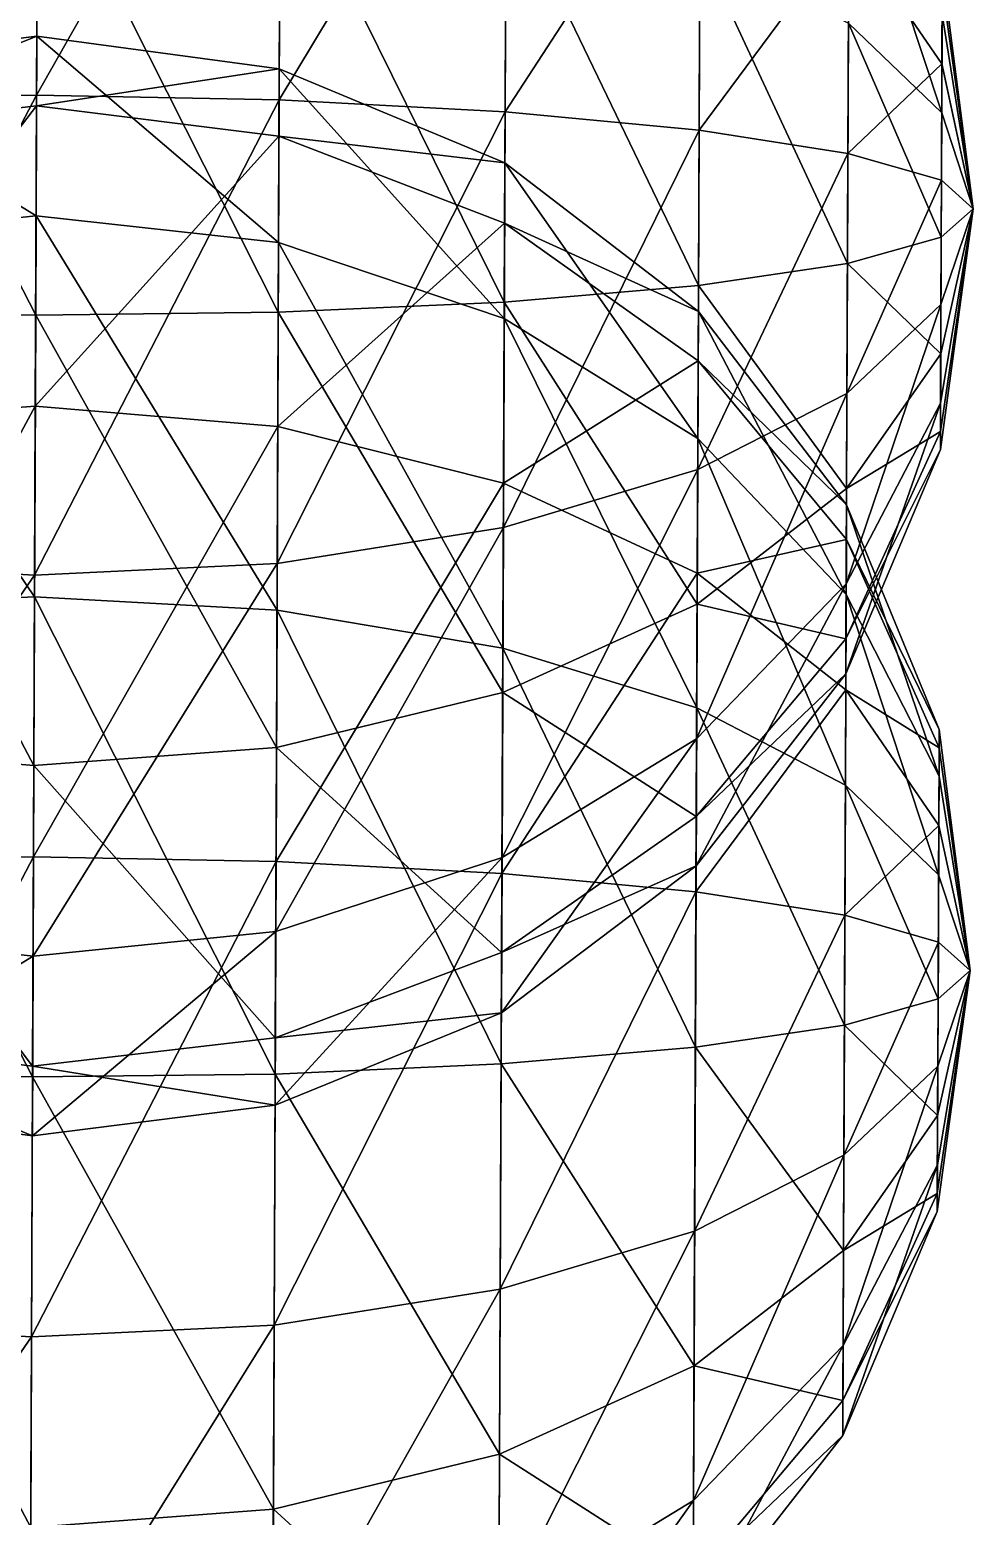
# Model space of a CAD drawing. Header units: metres. Extents: x -322 to 100, y -423 to 142.
# Drawn here: x -290.52 to -260.31, y -1.54 to 46.05 of the extents above; entities that cross this region are included whole.
import ezdxf

# ---------------------------------------------------------------- set-up
doc = ezdxf.new("R2010")
doc.units = ezdxf.units.M

msp = doc.modelspace()

# ---------------------------------------------------------------- linework, layer by layer
for points in [[(-290.23862, 58.37857, -816.6804), (-298.0056, 57.79888, -817.4996), (-298.06262, 43.86572, -811.9441), (-298.06253, 43.865818, -811.944)], [(-290.23862, 58.37857, -816.6804), (-298.06262, 43.86572, -811.9441), (-290.2976, 43.953896, -810.9289), (-290.29752, 43.953995, -810.9288)], [(-282.4766, 57.73536, -817.4996), (-290.23862, 58.37857, -816.6804), (-290.2976, 43.953896, -810.9289), (-290.29752, 43.953995, -810.9288)], [(-282.4766, 57.73536, -817.4996), (-290.2976, 43.953896, -810.9289), (-282.5336, 43.802193, -811.9441), (-282.5335, 43.80229, -811.944)], [(-275.24857, 55.913082, -819.9013), (-282.4766, 57.73536, -817.4996), (-282.5336, 43.802193, -811.9441), (-282.5335, 43.80229, -811.944)], [(-275.24857, 55.913082, -819.9013), (-282.5336, 43.802193, -811.9441), (-275.29965, 43.420948, -814.9204), (-275.29956, 43.421047, -814.9203)], [(-269.0471, 53.035923, -823.7219), (-275.24857, 55.913082, -819.9013), (-275.29965, 43.420948, -814.9204), (-275.29956, 43.421047, -814.9203)], [(-269.0471, 53.035923, -823.7219), (-275.29965, 43.420948, -814.9204), (-269.0888, 42.83614, -819.655), (-269.0887, 42.83624, -819.6549)], [(-264.29477, 49.299957, -828.70105), (-269.0471, 53.035923, -823.7219), (-269.0888, 42.83614, -819.655), (-269.0887, 42.83624, -819.6549)], [(-261.32193, 43.381813, -847.8551), (-264.30722, 46.251545, -854.5023), (-264.2823, 52.348167, -849.6941), (-264.2822, 52.348267, -849.694)], [(-261.32193, 43.381813, -847.8551), (-264.2823, 52.348167, -849.6941), (-261.30902, 46.537655, -845.36615), (-261.30893, 46.537754, -845.366)], [(-290.32642, 36.913895, -870.51447), (-298.09042, 37.0656, -869.49927), (-298.0297, 51.9098, -867.3439), (-298.0296, 51.9099, -867.34375)], [(-290.32642, 36.913895, -870.51447), (-298.0297, 51.9098, -867.3439), (-290.26355, 52.281746, -868.283), (-290.26346, 52.281845, -868.2829)], [(-282.5614, 37.002075, -869.49927), (-290.32642, 36.913895, -870.51447), (-290.26355, 52.281746, -868.283), (-290.26346, 52.281845, -868.2829)], [(-282.5614, 37.002075, -869.49927), (-290.26355, 52.281746, -868.283), (-282.5007, 51.84628, -867.3439), (-282.5006, 51.84638, -867.34375)], [(-275.32462, 37.324127, -866.52295), (-282.5614, 37.002075, -869.49927), (-282.5007, 51.84628, -867.3439), (-282.5006, 51.84638, -867.34375)], [(-275.32462, 37.324127, -866.52295), (-282.5007, 51.84628, -867.3439), (-275.27017, 50.63308, -864.59045), (-275.27008, 50.63318, -864.59033)], [(-269.10916, 37.85811, -861.7883), (-275.32462, 37.324127, -866.52295), (-275.27017, 50.63308, -864.59045), (-275.27008, 50.63318, -864.59033)], [(-269.10916, 37.85811, -861.7883), (-275.27017, 50.63308, -864.59045), (-269.06473, 48.72482, -860.21045), (-269.06464, 48.72492, -860.2103)], [(-264.29477, 49.299957, -828.70105), (-269.0888, 42.83614, -819.655), (-264.32428, 42.08762, -825.8253), (-264.3242, 42.08772, -825.8252)], [(-261.3155, 44.959785, -834.4993), (-264.29477, 49.299957, -828.70105), (-264.32428, 42.08762, -825.8253), (-264.3242, 42.08772, -825.8252)], [(-261.3053, 47.4487, -837.6552), (-264.29477, 49.299957, -828.70105), (-261.3155, 44.959785, -834.4993), (-261.3154, 44.959885, -834.4992)], [(-264.33865, 38.56762, -855.61804), (-269.10916, 37.85811, -861.7883), (-269.06473, 48.72482, -860.21045), (-269.06464, 48.72492, -860.2103)], [(-264.33865, 38.56762, -855.61804), (-269.06473, 48.72482, -860.21045), (-264.30722, 46.251545, -854.5023), (-264.30713, 46.251644, -854.5022)], [(-260.31226, 40.31118, -840.7217), (-261.30902, 46.537655, -845.36615), (-261.30295, 48.026237, -841.63275), (-261.30286, 48.026337, -841.6326)], [(-260.31226, 40.31118, -840.7217), (-261.30295, 48.026237, -841.63275), (-261.3053, 47.4487, -837.6552), (-261.3052, 47.4488, -837.6551)], [(-260.31226, 40.31118, -840.7217), (-261.3053, 47.4487, -837.6552), (-261.3155, 44.959785, -834.4993), (-261.3154, 44.959885, -834.4992)], [(-261.3382, 39.40432, -848.4326), (-264.33865, 38.56762, -855.61804), (-264.30722, 46.251545, -854.5023), (-264.30713, 46.251644, -854.5022)], [(-261.3382, 39.40432, -848.4326), (-264.30722, 46.251545, -854.5023), (-261.32193, 43.381813, -847.8551), (-261.32184, 43.381912, -847.855)], [(-260.31226, 40.31118, -840.7217), (-261.32193, 43.381813, -847.8551), (-261.30902, 46.537655, -845.36615), (-261.30893, 46.537754, -845.366)], [(-261.30902, 46.537655, -845.36615), (-261.30902, 46.537655, -845.36615), (-261.32193, 43.381813, -847.8551), (-261.32184, 43.381912, -847.855)], [(-290.28986, 45.840775, -676.2973), (-298.05853, 44.857376, -676.17737), (-298.06735, 42.701973, -661.333), (-298.06726, 42.702072, -661.3329)], [(-290.28986, 45.840775, -676.2973), (-298.06735, 42.701973, -661.333), (-290.299, 43.609333, -660.9293), (-290.29892, 43.609432, -660.9292)], [(-290.3134, 40.089333, -690.7221), (-298.05853, 44.857376, -676.17737), (-290.28986, 45.840775, -676.2973), (-290.28976, 45.840874, -676.2972)], [(-282.55225, 39.238388, -690.11066), (-290.3134, 40.089333, -690.7221), (-290.28986, 45.840775, -676.2973), (-290.28976, 45.840874, -676.2972)], [(-282.5295, 44.793854, -676.17737), (-290.28986, 45.840775, -676.2973), (-290.299, 43.609333, -660.9293), (-290.29892, 43.609432, -660.9292)], [(-282.55225, 39.238388, -690.11066), (-290.28986, 45.840775, -676.2973), (-282.5295, 44.793854, -676.17737), (-282.52942, 44.793953, -676.17725)], [(-290.3134, 40.089333, -690.7221), (-298.08127, 39.30191, -690.11066), (-298.05853, 44.857376, -676.17737), (-298.05844, 44.857475, -676.17725)], [(-282.5295, 44.793854, -676.17737), (-290.299, 43.609333, -660.9293), (-282.53833, 42.63845, -661.333), (-282.53824, 42.63855, -661.3329)], [(-275.3267, 36.80708, -688.31793), (-282.55225, 39.238388, -690.11066), (-282.5295, 44.793854, -676.17737), (-282.52942, 44.793953, -676.17725)], [(-275.30634, 41.78797, -675.82574), (-282.5295, 44.793854, -676.17737), (-282.53833, 42.63845, -661.333), (-282.53824, 42.63855, -661.3329)], [(-275.3267, 36.80708, -688.31793), (-282.5295, 44.793854, -676.17737), (-275.30634, 41.78797, -675.82574), (-275.30624, 41.78807, -675.8256)], [(-261.3155, 44.959785, -834.4993), (-264.32428, 42.08762, -825.8253), (-261.33075, 41.226406, -833.01074), (-261.33066, 41.226505, -833.0106)], [(-260.31226, 40.31118, -840.7217), (-261.3155, 44.959785, -834.4993), (-261.33075, 41.226406, -833.01074), (-261.33066, 41.226505, -833.0106)], [(-290.2976, 43.953896, -810.9289), (-298.06262, 43.86572, -811.9441), (-298.12332, 29.021515, -814.0995), (-298.12323, 29.021614, -814.09937)], [(-290.2976, 43.953896, -810.9289), (-298.12332, 29.021515, -814.0995), (-290.36047, 28.586044, -813.16034), (-290.36038, 28.586143, -813.1602)], [(-282.5336, 43.802193, -811.9441), (-290.2976, 43.953896, -810.9289), (-290.36047, 28.586044, -813.16034), (-290.36038, 28.586143, -813.1602)], [(-282.5336, 43.802193, -811.9441), (-290.36047, 28.586044, -813.16034), (-282.59433, 28.957993, -814.0995), (-282.59424, 28.958092, -814.09937)], [(-275.29965, 43.420948, -814.9204), (-282.5336, 43.802193, -811.9441), (-282.59433, 28.957993, -814.0995), (-282.59424, 28.958092, -814.09937)], [(-290.299, 43.609333, -660.9293), (-298.06735, 42.701973, -661.333), (-298.10535, 33.41323, -649.5552), (-298.10526, 33.41333, -649.55505)], [(-290.299, 43.609333, -660.9293), (-298.10535, 33.41323, -649.5552), (-290.33835, 33.99292, -648.736), (-290.33826, 33.99302, -648.7359)], [(-282.53833, 42.63845, -661.333), (-290.299, 43.609333, -660.9293), (-290.33835, 33.99292, -648.736), (-290.33826, 33.99302, -648.7359)], [(-275.29965, 43.420948, -814.9204), (-282.59433, 28.957993, -814.0995), (-275.3541, 30.111998, -816.8529), (-275.354, 30.112097, -816.8528)], [(-269.0888, 42.83614, -819.655), (-275.29965, 43.420948, -814.9204), (-275.3541, 30.111998, -816.8529), (-275.354, 30.112097, -816.8528)], [(-260.31226, 40.31118, -840.7217), (-261.3382, 39.40432, -848.4326), (-261.32193, 43.381813, -847.8551), (-261.32184, 43.381912, -847.855)], [(-269.0888, 42.83614, -819.655), (-275.3541, 30.111998, -816.8529), (-269.13324, 31.969429, -821.2329), (-269.13315, 31.969528, -821.2328)], [(-264.32428, 42.08762, -825.8253), (-269.0888, 42.83614, -819.655), (-269.13324, 31.969429, -821.2329), (-269.13315, 31.969528, -821.2328)], [(-282.53833, 42.63845, -661.333), (-290.33835, 33.99292, -648.736), (-282.57632, 33.34971, -649.5552), (-282.57623, 33.349808, -649.55505)], [(-275.31424, 39.855488, -662.51666), (-282.53833, 42.63845, -661.333), (-282.57632, 33.34971, -649.5552), (-282.57623, 33.349808, -649.55505)], [(-275.30634, 41.78797, -675.82574), (-282.53833, 42.63845, -661.333), (-275.31424, 39.855488, -662.51666), (-275.31415, 39.855587, -662.51654)], [(-264.32428, 42.08762, -825.8253), (-269.13324, 31.969429, -821.2329), (-264.3557, 34.403694, -826.94104), (-264.35562, 34.403793, -826.9409)], [(-261.33075, 41.226406, -833.01074), (-264.32428, 42.08762, -825.8253), (-264.3557, 34.403694, -826.94104), (-264.35562, 34.403793, -826.9409)], [(-269.12918, 32.96109, -685.4662), (-275.3267, 36.80708, -688.31793), (-275.30634, 41.78797, -675.82574), (-275.30624, 41.78807, -675.8256)], [(-269.11255, 37.02797, -675.2663), (-275.30634, 41.78797, -675.82574), (-275.31424, 39.855488, -662.51666), (-275.31415, 39.855587, -662.51654)], [(-269.12918, 32.96109, -685.4662), (-275.30634, 41.78797, -675.82574), (-269.11255, 37.02797, -675.2663), (-269.11246, 37.02807, -675.2662)], [(-261.33075, 41.226406, -833.01074), (-264.3557, 34.403694, -826.94104), (-261.34702, 37.248913, -833.58826), (-261.34692, 37.249012, -833.58813)], [(-260.31226, 40.31118, -840.7217), (-261.33075, 41.226406, -833.01074), (-261.34702, 37.248913, -833.58826), (-261.34692, 37.249012, -833.58813)], [(-290.36328, 27.896097, -700.3386), (-298.08127, 39.30191, -690.11066), (-290.3134, 40.089333, -690.7221), (-290.3133, 40.08943, -690.722)], [(-282.60043, 27.460629, -699.3995), (-290.36328, 27.896097, -700.3386), (-290.3134, 40.089333, -690.7221), (-290.3133, 40.08943, -690.722)], [(-290.3134, 40.089333, -690.7221), (-290.3134, 40.089333, -690.7221), (-290.36328, 27.896097, -700.3386), (-290.3632, 27.896196, -700.3385)], [(-282.60043, 27.460629, -699.3995), (-290.3134, 40.089333, -690.7221), (-282.55225, 39.238388, -690.11066), (-282.55215, 39.238487, -690.11053)], [(-260.31226, 40.31118, -840.7217), (-261.35992, 34.093067, -836.0772), (-261.36603, 32.604485, -839.8106), (-261.36594, 32.604584, -839.8105)], [(-260.31226, 40.31118, -840.7217), (-261.36603, 32.604485, -839.8106), (-261.36365, 33.182026, -843.78815), (-261.36356, 33.182125, -843.788)], [(-260.31226, 40.31118, -840.7217), (-261.36365, 33.182026, -843.78815), (-261.3535, 35.670937, -846.94403), (-261.3534, 35.671036, -846.9439)], [(-260.31226, 40.31118, -840.7217), (-261.34702, 37.248913, -833.58826), (-261.35992, 34.093067, -836.0772), (-261.35983, 34.093166, -836.0771)], [(-260.31226, 40.31118, -840.7217), (-261.3535, 35.670937, -846.94403), (-261.3382, 39.40432, -848.4326), (-261.3381, 39.40442, -848.4325)], [(-275.31424, 39.855488, -662.51666), (-282.57632, 33.34971, -649.5552), (-275.3483, 31.527431, -651.9569), (-275.3482, 31.52753, -651.9568)], [(-269.119, 35.450104, -664.39954), (-275.31424, 39.855488, -662.51666), (-275.3483, 31.527431, -651.9569), (-275.3482, 31.52753, -651.9568)], [(-269.11255, 37.02797, -675.2663), (-275.31424, 39.855488, -662.51666), (-269.119, 35.450104, -664.39954), (-269.1189, 35.450203, -664.3994)], [(-290.36328, 27.896097, -700.3386), (-298.12943, 27.52415, -699.3995), (-298.08127, 39.30191, -690.11066), (-298.08118, 39.30201, -690.11053)], [(-275.3699, 26.247427, -696.64606), (-282.60043, 27.460629, -699.3995), (-282.55225, 39.238388, -690.11066), (-282.55215, 39.238487, -690.11053)], [(-282.55225, 39.238388, -690.11066), (-282.55225, 39.238388, -690.11066), (-282.60043, 27.460629, -699.3995), (-282.60034, 27.460728, -699.39935)], [(-275.3699, 26.247427, -696.64606), (-282.55225, 39.238388, -690.11066), (-275.3267, 36.80708, -688.31793), (-275.3266, 36.80718, -688.3178)], [(-261.3535, 35.670937, -846.94403), (-264.33865, 38.56762, -855.61804), (-261.3382, 39.40432, -848.4326), (-261.3381, 39.40442, -848.4325)], [(-264.36816, 31.355286, -852.7423), (-269.10916, 37.85811, -861.7883), (-264.33865, 38.56762, -855.61804), (-264.33856, 38.56772, -855.6179)], [(-261.3535, 35.670937, -846.94403), (-264.36816, 31.355286, -852.7423), (-264.33865, 38.56762, -855.61804), (-264.33856, 38.56772, -855.6179)], [(-269.15088, 27.658325, -857.72144), (-275.32462, 37.324127, -866.52295), (-269.10916, 37.85811, -861.7883), (-269.10907, 37.858208, -861.7882)], [(-264.36816, 31.355286, -852.7423), (-269.15088, 27.658325, -857.72144), (-269.10916, 37.85811, -861.7883), (-269.10907, 37.858208, -861.7882)], [(-275.3757, 24.831997, -861.54205), (-282.5614, 37.002075, -869.49927), (-275.32462, 37.324127, -866.52295), (-275.32452, 37.324226, -866.5228)], [(-269.15088, 27.658325, -857.72144), (-275.3757, 24.831997, -861.54205), (-275.32462, 37.324127, -866.52295), (-275.32452, 37.324226, -866.5228)], [(-261.34702, 37.248913, -833.58826), (-264.3557, 34.403694, -826.94104), (-264.38065, 28.307076, -831.74927), (-264.38055, 28.307175, -831.74915)], [(-261.34702, 37.248913, -833.58826), (-264.38065, 28.307076, -831.74927), (-261.35992, 34.093067, -836.0772), (-261.35983, 34.093166, -836.0771)], [(-290.3854, 22.489227, -864.76294), (-298.14743, 23.13244, -863.9438), (-298.09042, 37.0656, -869.49927), (-298.09033, 37.0657, -869.49915)], [(-290.3854, 22.489227, -864.76294), (-298.09042, 37.0656, -869.49927), (-290.32642, 36.913895, -870.51447), (-290.32632, 36.913994, -870.51434)], [(-282.6184, 23.068916, -863.9438), (-290.3854, 22.489227, -864.76294), (-290.32642, 36.913895, -870.51447), (-290.32632, 36.913994, -870.51434)], [(-282.6184, 23.068916, -863.9438), (-290.32642, 36.913895, -870.51447), (-282.5614, 37.002075, -869.49927), (-282.5613, 37.002174, -869.49915)], [(-275.3757, 24.831997, -861.54205), (-282.6184, 23.068916, -863.9438), (-282.5614, 37.002075, -869.49927), (-282.5613, 37.002174, -869.49915)], [(-269.16446, 24.339169, -692.26605), (-275.3699, 26.247427, -696.64606), (-275.3267, 36.80708, -688.31793), (-275.3266, 36.80718, -688.3178)], [(-275.3267, 36.80708, -688.31793), (-275.3267, 36.80708, -688.31793), (-275.3699, 26.247427, -696.64606), (-275.3698, 26.247526, -696.64594)], [(-269.16446, 24.339169, -692.26605), (-275.3267, 36.80708, -688.31793), (-269.12918, 32.96109, -685.4662), (-269.1291, 32.96119, -685.46606)], [(-264.38202, 27.962515, -681.7497), (-269.12918, 32.96109, -685.4662), (-269.11255, 37.02797, -675.2663), (-269.11246, 37.02807, -675.2662)], [(-264.37027, 30.838236, -674.5373), (-269.11255, 37.02797, -675.2663), (-269.119, 35.450104, -664.39954), (-269.1189, 35.450203, -664.3994)], [(-264.38202, 27.962515, -681.7497), (-269.11255, 37.02797, -675.2663), (-264.37027, 30.838236, -674.5373), (-264.37018, 30.838335, -674.5372)], [(-269.119, 35.450104, -664.39954), (-275.3483, 31.527431, -651.9569), (-269.14682, 28.650272, -655.7775), (-269.14673, 28.650372, -655.7774)], [(-264.37482, 29.722515, -666.85333), (-269.119, 35.450104, -664.39954), (-269.14682, 28.650272, -655.7775), (-269.14673, 28.650372, -655.7774)], [(-264.37027, 30.838236, -674.5373), (-269.119, 35.450104, -664.39954), (-264.37482, 29.722515, -666.85333), (-264.37473, 29.722614, -666.8532)], [(-261.36365, 33.182026, -843.78815), (-264.36816, 31.355286, -852.7423), (-261.3535, 35.670937, -846.94403), (-261.3534, 35.671036, -846.9439)], [(-264.3557, 34.403694, -826.94104), (-269.13324, 31.969429, -821.2329), (-269.16852, 23.347507, -828.0328), (-269.16843, 23.347607, -828.03265)], [(-264.3557, 34.403694, -826.94104), (-269.16852, 23.347507, -828.0328), (-264.38065, 28.307076, -831.74927), (-264.38055, 28.307175, -831.74915)], [(-290.33835, 33.99292, -648.736), (-298.10535, 33.41323, -649.5552), (-298.16235, 19.480068, -643.9997), (-298.16226, 19.480167, -643.9996)], [(-290.33835, 33.99292, -648.736), (-298.16235, 19.480068, -643.9997), (-290.39734, 19.568247, -642.9845), (-290.39725, 19.568346, -642.9844)], [(-282.57632, 33.34971, -649.5552), (-290.33835, 33.99292, -648.736), (-290.39734, 19.568247, -642.9845), (-290.39725, 19.568346, -642.9844)], [(-261.35992, 34.093067, -836.0772), (-264.38065, 28.307076, -831.74927), (-264.3924, 25.431358, -838.9617), (-264.3923, 25.431458, -838.96155)], [(-261.35992, 34.093067, -836.0772), (-264.3924, 25.431358, -838.9617), (-261.36603, 32.604485, -839.8106), (-261.36594, 32.604584, -839.8105)], [(-282.57632, 33.34971, -649.5552), (-290.39734, 19.568247, -642.9845), (-282.63333, 19.416542, -643.9997), (-282.63324, 19.416641, -643.9996)], [(-275.3483, 31.527431, -651.9569), (-282.57632, 33.34971, -649.5552), (-282.63333, 19.416542, -643.9997), (-282.63324, 19.416641, -643.9996)], [(-264.40695, 21.865896, -686.5579), (-269.16446, 24.339169, -692.26605), (-269.12918, 32.96109, -685.4662), (-269.1291, 32.96119, -685.46606)], [(-269.12918, 32.96109, -685.4662), (-269.12918, 32.96109, -685.4662), (-269.16446, 24.339169, -692.26605), (-269.16437, 24.339268, -692.2659)], [(-264.40695, 21.865896, -686.5579), (-269.12918, 32.96109, -685.4662), (-264.38202, 27.962515, -681.7497), (-264.38193, 27.962614, -681.7496)], [(-261.36603, 32.604485, -839.8106), (-264.38785, 26.54708, -846.6456), (-261.36365, 33.182026, -843.78815), (-261.36356, 33.182125, -843.788)], [(-261.36365, 33.182026, -843.78815), (-264.38785, 26.54708, -846.6456), (-264.36816, 31.355286, -852.7423), (-264.36807, 31.355385, -852.7422)], [(-261.36603, 32.604485, -839.8106), (-264.3924, 25.431358, -838.9617), (-264.38785, 26.54708, -846.6456), (-264.38776, 26.547178, -846.6455)], [(-269.13324, 31.969429, -821.2329), (-275.3541, 30.111998, -816.8529), (-275.3973, 19.552347, -825.181), (-275.39722, 19.552446, -825.1809)], [(-269.13324, 31.969429, -821.2329), (-275.3973, 19.552347, -825.181), (-269.16852, 23.347507, -828.0328), (-269.16843, 23.347607, -828.03265)], [(-275.3483, 31.527431, -651.9569), (-282.63333, 19.416542, -643.9997), (-275.39938, 19.035297, -646.97595), (-275.3993, 19.035397, -646.9758)], [(-269.14682, 28.650272, -655.7775), (-275.3483, 31.527431, -651.9569), (-275.39938, 19.035297, -646.97595), (-275.3993, 19.035397, -646.9758)], [(-264.38785, 26.54708, -846.6456), (-269.15088, 27.658325, -857.72144), (-264.36816, 31.355286, -852.7423), (-264.36807, 31.355385, -852.7422)], [(-261.40875, 22.152004, -677.42175), (-264.38202, 27.962515, -681.7497), (-264.37027, 30.838236, -674.5373), (-264.37018, 30.838335, -674.5372)], [(-261.40268, 23.640587, -673.68835), (-264.37027, 30.838236, -674.5373), (-264.37482, 29.722515, -666.85333), (-264.37473, 29.722614, -666.8532)], [(-261.40875, 22.152004, -677.42175), (-264.37027, 30.838236, -674.5373), (-261.40268, 23.640587, -673.68835), (-261.4026, 23.640686, -673.68823)], [(-275.3541, 30.111998, -816.8529), (-282.59433, 28.957993, -814.0995), (-282.6425, 17.180233, -823.3883), (-282.6424, 17.180332, -823.3882)], [(-275.3541, 30.111998, -816.8529), (-282.6425, 17.180233, -823.3883), (-275.3973, 19.552347, -825.181), (-275.39722, 19.552446, -825.1809)], [(-264.37482, 29.722515, -666.85333), (-269.14682, 28.650272, -655.7775), (-264.3945, 24.914307, -660.75665), (-264.3944, 24.914406, -660.75653)], [(-261.40503, 23.063047, -669.7108), (-264.37482, 29.722515, -666.85333), (-264.3945, 24.914307, -660.75665), (-264.3944, 24.914406, -660.75653)], [(-261.40268, 23.640587, -673.68835), (-264.37482, 29.722515, -666.85333), (-261.40503, 23.063047, -669.7108), (-261.40494, 23.063147, -669.7107)], [(-290.36047, 28.586044, -813.16034), (-298.12332, 29.021515, -814.0995), (-298.1715, 17.243755, -823.3883), (-298.17142, 17.243855, -823.3882)], [(-290.36047, 28.586044, -813.16034), (-298.1715, 17.243755, -823.3883), (-290.41034, 16.392813, -822.77686), (-290.41025, 16.392912, -822.77673)], [(-282.59433, 28.957993, -814.0995), (-290.36047, 28.586044, -813.16034), (-290.41034, 16.392813, -822.77686), (-290.41025, 16.392912, -822.77673)], [(-282.59433, 28.957993, -814.0995), (-290.41034, 16.392813, -822.77686), (-282.6425, 17.180233, -823.3883), (-282.6424, 17.180332, -823.3882)], [(-269.14682, 28.650272, -655.7775), (-275.39938, 19.035297, -646.97595), (-269.18854, 18.450489, -651.71063), (-269.18845, 18.450588, -651.7105)], [(-264.3945, 24.914307, -660.75665), (-269.14682, 28.650272, -655.7775), (-269.18854, 18.450489, -651.71063), (-269.18845, 18.450588, -651.7105)], [(-264.38065, 28.307076, -831.74927), (-269.16852, 23.347507, -828.0328), (-269.18515, 19.280628, -838.23267), (-269.18506, 19.280727, -838.23254)], [(-264.38065, 28.307076, -831.74927), (-269.18515, 19.280628, -838.23267), (-264.3924, 25.431358, -838.9617), (-264.3923, 25.431458, -838.96155)], [(-290.42615, 12.528246, -702.57007), (-298.12943, 27.52415, -699.3995), (-290.36328, 27.896097, -700.3386), (-290.3632, 27.896196, -700.3385)], [(-282.66113, 12.616426, -701.5549), (-290.42615, 12.528246, -702.57007), (-290.36328, 27.896097, -700.3386), (-290.3632, 27.896196, -700.3385)], [(-282.66113, 12.616426, -701.5549), (-290.36328, 27.896097, -700.3386), (-282.60043, 27.460629, -699.3995), (-282.60034, 27.460728, -699.39935)], [(-269.1787, 20.858496, -849.0994), (-275.3757, 24.831997, -861.54205), (-269.15088, 27.658325, -857.72144), (-269.1508, 27.658424, -857.7213)], [(-264.38785, 26.54708, -846.6456), (-269.1787, 20.858496, -849.0994), (-269.15088, 27.658325, -857.72144), (-269.1508, 27.658424, -857.7213)], [(-261.42166, 18.99616, -679.9107), (-264.40695, 21.865896, -686.5579), (-264.38202, 27.962515, -681.7497), (-264.38193, 27.962614, -681.7496)], [(-264.38202, 27.962515, -681.7497), (-264.38202, 27.962515, -681.7497), (-264.40695, 21.865896, -686.5579), (-264.40686, 21.865995, -686.5578)], [(-261.42166, 18.99616, -679.9107), (-264.38202, 27.962515, -681.7497), (-261.40875, 22.152004, -677.42175), (-261.40866, 22.152103, -677.42163)], [(-290.42615, 12.528246, -702.57007), (-298.19016, 12.67995, -701.5549), (-298.12943, 27.52415, -699.3995), (-298.12933, 27.52425, -699.39935)], [(-275.42435, 12.938478, -698.57855), (-282.66113, 12.616426, -701.5549), (-282.60043, 27.460629, -699.3995), (-282.60034, 27.460728, -699.39935)], [(-275.42435, 12.938478, -698.57855), (-282.60043, 27.460629, -699.3995), (-275.3699, 26.247427, -696.64606), (-275.3698, 26.247526, -696.64594)], [(-269.2089, 13.472456, -693.84393), (-275.42435, 12.938478, -698.57855), (-275.3699, 26.247427, -696.64606), (-275.3698, 26.247526, -696.64594)], [(-269.2089, 13.472456, -693.84393), (-275.3699, 26.247427, -696.64606), (-269.16446, 24.339169, -692.26605), (-269.16437, 24.339268, -692.2659)], [(-264.3924, 25.431358, -838.9617), (-269.1787, 20.858496, -849.0994), (-264.38785, 26.54708, -846.6456), (-264.38776, 26.547178, -846.6455)], [(-264.3924, 25.431358, -838.9617), (-269.18515, 19.280628, -838.23267), (-269.1787, 20.858496, -849.0994), (-269.17862, 20.858595, -849.0993)], [(-275.40976, 16.503942, -850.9823), (-282.6184, 23.068916, -863.9438), (-275.3757, 24.831997, -861.54205), (-275.3756, 24.832096, -861.54193)], [(-269.1787, 20.858496, -849.0994), (-275.40976, 16.503942, -850.9823), (-275.3757, 24.831997, -861.54205), (-275.3756, 24.832096, -861.54193)], [(-264.3945, 24.914307, -660.75665), (-269.18854, 18.450489, -651.71063), (-264.424, 17.701971, -657.8809), (-264.42392, 17.70207, -657.8808)], [(-261.41522, 20.574135, -666.55493), (-264.3945, 24.914307, -660.75665), (-264.424, 17.701971, -657.8809), (-264.42392, 17.70207, -657.8808)], [(-261.40503, 23.063047, -669.7108), (-264.3945, 24.914307, -660.75665), (-261.41522, 20.574135, -666.55493), (-261.41513, 20.574234, -666.5548)], [(-264.4384, 14.18197, -687.67365), (-269.2089, 13.472456, -693.84393), (-269.16446, 24.339169, -692.26605), (-269.16437, 24.339268, -692.2659)], [(-264.4384, 14.18197, -687.67365), (-269.16446, 24.339169, -692.26605), (-264.40695, 21.865896, -686.5579), (-264.40686, 21.865995, -686.5578)], [(-269.16852, 23.347507, -828.0328), (-275.3973, 19.552347, -825.181), (-275.41766, 14.571457, -837.6732), (-275.41757, 14.571557, -837.6731)], [(-269.16852, 23.347507, -828.0328), (-275.41766, 14.571457, -837.6732), (-269.18515, 19.280628, -838.23267), (-269.18506, 19.280727, -838.23254)], [(-260.412, 15.925529, -672.7773), (-261.40875, 22.152004, -677.42175), (-261.40268, 23.640587, -673.68835), (-261.4026, 23.640686, -673.68823)], [(-260.412, 15.925529, -672.7773), (-261.40268, 23.640587, -673.68835), (-261.40503, 23.063047, -669.7108), (-261.40494, 23.063147, -669.7107)], [(-290.42474, 12.872816, -852.56964), (-298.18542, 13.8437, -852.16595), (-298.14743, 23.13244, -863.9438), (-298.14734, 23.13254, -863.94366)], [(-290.42474, 12.872816, -852.56964), (-298.14743, 23.13244, -863.9438), (-290.3854, 22.489227, -864.76294), (-290.3853, 22.489326, -864.7628)], [(-282.6564, 13.780174, -852.16595), (-290.3854, 22.489227, -864.76294), (-282.6184, 23.068916, -863.9438), (-282.61832, 23.069016, -863.94366)], [(-275.40976, 16.503942, -850.9823), (-282.6564, 13.780174, -852.16595), (-282.6184, 23.068916, -863.9438), (-282.61832, 23.069016, -863.94366)], [(-260.412, 15.925529, -672.7773), (-261.40503, 23.063047, -669.7108), (-261.41522, 20.574135, -666.55493), (-261.41513, 20.574234, -666.5548)], [(-282.6564, 13.780174, -852.16595), (-290.42474, 12.872816, -852.56964), (-290.3854, 22.489227, -864.76294), (-290.3853, 22.489326, -864.7628)], [(-260.412, 15.925529, -672.7773), (-261.42166, 18.99616, -679.9107), (-261.40875, 22.152004, -677.42175), (-261.40866, 22.152103, -677.42163)], [(-261.40875, 22.152004, -677.42175), (-261.40875, 22.152004, -677.42175), (-261.42166, 18.99616, -679.9107), (-261.42157, 18.99626, -679.9106)], [(-261.43793, 15.018667, -680.4882), (-264.4384, 14.18197, -687.67365), (-264.40695, 21.865896, -686.5579), (-264.40686, 21.865995, -686.5578)], [(-261.43793, 15.018667, -680.4882), (-264.40695, 21.865896, -686.5579), (-261.42166, 18.99616, -679.9107), (-261.42157, 18.99626, -679.9106)], [(-269.18515, 19.280628, -838.23267), (-275.40976, 16.503942, -850.9823), (-269.1787, 20.858496, -849.0994), (-269.17862, 20.858595, -849.0993)], [(-261.41522, 20.574135, -666.55493), (-264.424, 17.701971, -657.8809), (-261.43048, 16.840755, -665.06635), (-261.4304, 16.840855, -665.0662)], [(-260.412, 15.925529, -672.7773), (-261.41522, 20.574135, -666.55493), (-261.43048, 16.840755, -665.06635), (-261.4304, 16.840855, -665.0662)], [(-290.39734, 19.568247, -642.9845), (-298.16235, 19.480068, -643.9997), (-298.22305, 4.635863, -646.1551), (-298.22296, 4.635963, -646.15497)], [(-290.39734, 19.568247, -642.9845), (-298.22305, 4.635863, -646.1551), (-290.4602, 4.200395, -645.21594), (-290.4601, 4.200495, -645.2158)], [(-282.63333, 19.416542, -643.9997), (-290.39734, 19.568247, -642.9845), (-290.4602, 4.200395, -645.21594), (-290.4601, 4.200495, -645.2158)], [(-275.3973, 19.552347, -825.181), (-282.6425, 17.180233, -823.3883), (-282.66522, 11.624771, -837.3216), (-282.66513, 11.624871, -837.3215)], [(-275.3973, 19.552347, -825.181), (-282.66522, 11.624771, -837.3216), (-275.41766, 14.571457, -837.6732), (-275.41757, 14.571557, -837.6731)], [(-282.63333, 19.416542, -643.9997), (-290.4602, 4.200395, -645.21594), (-282.69406, 4.572341, -646.1551), (-282.69397, 4.572441, -646.15497)], [(-275.39938, 19.035297, -646.97595), (-282.63333, 19.416542, -643.9997), (-282.69406, 4.572341, -646.1551), (-282.69397, 4.572441, -646.15497)], [(-275.39938, 19.035297, -646.97595), (-282.69406, 4.572341, -646.1551), (-275.45383, 5.726347, -648.9085), (-275.45374, 5.726447, -648.9084)], [(-269.18854, 18.450489, -651.71063), (-275.39938, 19.035297, -646.97595), (-275.45383, 5.726347, -648.9085), (-275.45374, 5.726447, -648.9084)], [(-269.18515, 19.280628, -838.23267), (-275.41766, 14.571457, -837.6732), (-275.40976, 16.503942, -850.9823), (-275.40967, 16.504042, -850.9822)], [(-260.412, 15.925529, -672.7773), (-261.43793, 15.018667, -680.4882), (-261.42166, 18.99616, -679.9107), (-261.42157, 18.99626, -679.9106)], [(-269.18854, 18.450489, -651.71063), (-275.45383, 5.726347, -648.9085), (-269.23297, 7.583777, -653.2885), (-269.23288, 7.583878, -653.2884)], [(-264.424, 17.701971, -657.8809), (-269.18854, 18.450489, -651.71063), (-269.23297, 7.583777, -653.2885), (-269.23288, 7.583878, -653.2884)], [(-264.424, 17.701971, -657.8809), (-269.23297, 7.583777, -653.2885), (-264.45544, 10.018043, -658.99664), (-264.45535, 10.018144, -658.9965)], [(-261.43048, 16.840755, -665.06635), (-264.424, 17.701971, -657.8809), (-264.45544, 10.018043, -658.99664), (-264.45535, 10.018144, -658.9965)], [(-290.41034, 16.392813, -822.77686), (-298.1715, 17.243755, -823.3883), (-298.19424, 11.688293, -837.3216), (-298.19415, 11.688394, -837.3215)], [(-282.6425, 17.180233, -823.3883), (-290.41034, 16.392813, -822.77686), (-290.43387, 10.641373, -837.20166), (-290.43378, 10.641473, -837.20154)], [(-282.6425, 17.180233, -823.3883), (-290.43387, 10.641373, -837.20166), (-282.66522, 11.624771, -837.3216), (-282.66513, 11.624871, -837.3215)], [(-261.43048, 16.840755, -665.06635), (-264.45544, 10.018043, -658.99664), (-261.44675, 12.86326, -665.64386), (-261.44666, 12.86336, -665.64374)], [(-260.412, 15.925529, -672.7773), (-261.43048, 16.840755, -665.06635), (-261.44675, 12.86326, -665.64386), (-261.44666, 12.86336, -665.64374)], [(-290.41034, 16.392813, -822.77686), (-298.19424, 11.688293, -837.3216), (-290.43387, 10.641373, -837.20166), (-290.43378, 10.641473, -837.20154)], [(-275.41766, 14.571457, -837.6732), (-282.6564, 13.780174, -852.16595), (-275.40976, 16.503942, -850.9823), (-275.40967, 16.504042, -850.9822)], [(-260.412, 15.925529, -672.7773), (-261.45966, 9.707418, -668.1328), (-261.46576, 8.218836, -671.8662), (-261.46567, 8.218936, -671.8661)], [(-260.412, 15.925529, -672.7773), (-261.46576, 8.218836, -671.8662), (-261.46338, 8.796376, -675.84375), (-261.4633, 8.796476, -675.8436)], [(-260.412, 15.925529, -672.7773), (-261.46338, 8.796376, -675.84375), (-261.45322, 11.285287, -678.99963), (-261.45312, 11.285387, -678.9995)], [(-260.412, 15.925529, -672.7773), (-261.44675, 12.86326, -665.64386), (-261.45966, 9.707418, -668.1328), (-261.45956, 9.707519, -668.1327)], [(-260.412, 15.925529, -672.7773), (-261.45322, 11.285287, -678.99963), (-261.43793, 15.018667, -680.4882), (-261.43784, 15.018767, -680.4881)], [(-261.45322, 11.285287, -678.99963), (-264.4384, 14.18197, -687.67365), (-261.43793, 15.018667, -680.4882), (-261.43784, 15.018767, -680.4881)], [(-275.41766, 14.571457, -837.6732), (-282.66522, 11.624771, -837.3216), (-282.6564, 13.780174, -852.16595), (-282.6563, 13.780274, -852.16583)], [(-290.43387, 10.641373, -837.20166), (-298.19424, 11.688293, -837.3216), (-298.18542, 13.8437, -852.16595), (-298.18533, 13.843801, -852.16583)], [(-290.43387, 10.641373, -837.20166), (-298.18542, 13.8437, -852.16595), (-290.42474, 12.872816, -852.56964), (-290.42465, 12.872916, -852.5695)], [(-264.4679, 6.969634, -684.7979), (-269.2089, 13.472456, -693.84393), (-264.4384, 14.18197, -687.67365), (-264.4383, 14.18207, -687.6735)], [(-261.45322, 11.285287, -678.99963), (-264.4679, 6.969634, -684.7979), (-264.4384, 14.18197, -687.67365), (-264.4383, 14.18207, -687.6735)], [(-282.66522, 11.624771, -837.3216), (-290.42474, 12.872816, -852.56964), (-282.6564, 13.780174, -852.16595), (-282.6563, 13.780274, -852.16583)], [(-269.2506, 3.272675, -689.77704), (-275.42435, 12.938478, -698.57855), (-269.2089, 13.472456, -693.84393), (-269.2088, 13.472556, -693.8438)], [(-264.4679, 6.969634, -684.7979), (-269.2506, 3.272675, -689.77704), (-269.2089, 13.472456, -693.84393), (-269.2088, 13.472556, -693.8438)], [(-282.66522, 11.624771, -837.3216), (-290.43387, 10.641373, -837.20166), (-290.42474, 12.872816, -852.56964), (-290.42465, 12.872916, -852.5695)], [(-275.47543, 0.446346, -693.59766), (-282.66113, 12.616426, -701.5549), (-275.42435, 12.938478, -698.57855), (-275.42426, 12.938579, -698.5784)], [(-269.2506, 3.272675, -689.77704), (-275.47543, 0.446346, -693.59766), (-275.42435, 12.938478, -698.57855), (-275.42426, 12.938579, -698.5784)], [(-261.44675, 12.86326, -665.64386), (-264.45544, 10.018043, -658.99664), (-264.48038, 3.921426, -663.8049), (-264.4803, 3.921526, -663.80475)], [(-261.44675, 12.86326, -665.64386), (-264.48038, 3.921426, -663.8049), (-261.45966, 9.707418, -668.1328), (-261.45956, 9.707519, -668.1327)], [(-290.48514, -1.896423, -696.81854), (-298.24716, -1.25321, -695.9994), (-298.19016, 12.67995, -701.5549), (-298.19006, 12.68005, -701.55475)], [(-290.48514, -1.896423, -696.81854), (-298.19016, 12.67995, -701.5549), (-290.42615, 12.528246, -702.57007), (-290.42606, 12.528346, -702.56995)], [(-282.71814, -1.316734, -695.9994), (-290.48514, -1.896423, -696.81854), (-290.42615, 12.528246, -702.57007), (-290.42606, 12.528346, -702.56995)], [(-282.71814, -1.316734, -695.9994), (-290.42615, 12.528246, -702.57007), (-282.66113, 12.616426, -701.5549), (-282.66104, 12.616526, -701.55475)], [(-275.47543, 0.446346, -693.59766), (-282.71814, -1.316734, -695.9994), (-282.66113, 12.616426, -701.5549), (-282.66104, 12.616526, -701.55475)], [(-261.46338, 8.796376, -675.84375), (-264.4679, 6.969634, -684.7979), (-261.45322, 11.285287, -678.99963), (-261.45312, 11.285387, -678.9995)], [(-264.45544, 10.018043, -658.99664), (-269.23297, 7.583777, -653.2885), (-269.26825, -1.038143, -660.0884), (-269.26816, -1.038043, -660.08826)], [(-264.45544, 10.018043, -658.99664), (-269.26825, -1.038143, -660.0884), (-264.48038, 3.921426, -663.8049), (-264.4803, 3.921526, -663.80475)], [(-261.45966, 9.707418, -668.1328), (-264.48038, 3.921426, -663.8049), (-264.49213, 1.045707, -671.0173), (-264.49203, 1.045807, -671.01715)], [(-261.45966, 9.707418, -668.1328), (-264.49213, 1.045707, -671.0173), (-261.46576, 8.218836, -671.8662), (-261.46567, 8.218936, -671.8661)], [(-261.46576, 8.218836, -671.8662), (-264.48758, 2.161428, -678.70123), (-261.46338, 8.796376, -675.84375), (-261.4633, 8.796476, -675.8436)], [(-261.46338, 8.796376, -675.84375), (-264.48758, 2.161428, -678.70123), (-264.4679, 6.969634, -684.7979), (-264.4678, 6.969734, -684.7978)], [(-261.46576, 8.218836, -671.8662), (-264.49213, 1.045707, -671.0173), (-264.48758, 2.161428, -678.70123), (-264.4875, 2.161528, -678.7011)], [(-269.23297, 7.583777, -653.2885), (-275.45383, 5.726347, -648.9085), (-275.49704, -4.833304, -657.23663), (-275.49695, -4.833203, -657.2365)], [(-269.23297, 7.583777, -653.2885), (-275.49704, -4.833304, -657.23663), (-269.26825, -1.038143, -660.0884), (-269.26816, -1.038043, -660.08826)], [(-264.48758, 2.161428, -678.70123), (-269.2506, 3.272675, -689.77704), (-264.4679, 6.969634, -684.7979), (-264.4678, 6.969734, -684.7978)], [(-275.45383, 5.726347, -648.9085), (-282.69406, 4.572341, -646.1551), (-282.74222, -7.205418, -655.4439), (-282.74213, -7.205317, -655.4438)], [(-275.45383, 5.726347, -648.9085), (-282.74222, -7.205418, -655.4439), (-275.49704, -4.833304, -657.23663), (-275.49695, -4.833203, -657.2365)], [(-290.4602, 4.200395, -645.21594), (-298.22305, 4.635863, -646.1551), (-298.27124, -7.141895, -655.4439), (-298.27115, -7.141795, -655.4438)], [(-282.69406, 4.572341, -646.1551), (-290.4602, 4.200395, -645.21594), (-290.51007, -7.992838, -654.83246), (-290.50998, -7.992738, -654.83234)], [(-282.69406, 4.572341, -646.1551), (-290.51007, -7.992838, -654.83246), (-282.74222, -7.205418, -655.4439), (-282.74213, -7.205317, -655.4438)], [(-290.4602, 4.200395, -645.21594), (-298.27124, -7.141895, -655.4439), (-290.51007, -7.992838, -654.83246), (-290.50998, -7.992738, -654.83234)], [(-264.48038, 3.921426, -663.8049), (-269.26825, -1.038143, -660.0884), (-269.28488, -5.105022, -670.28827), (-269.2848, -5.104922, -670.28815)], [(-264.48038, 3.921426, -663.8049), (-269.28488, -5.105022, -670.28827), (-264.49213, 1.045707, -671.0173), (-264.49203, 1.045807, -671.01715)], [(-269.27844, -3.527155, -681.155), (-275.47543, 0.446346, -693.59766), (-269.2506, 3.272675, -689.77704), (-269.25052, 3.272775, -689.7769)], [(-264.48758, 2.161428, -678.70123), (-269.27844, -3.527155, -681.155), (-269.2506, 3.272675, -689.77704), (-269.25052, 3.272775, -689.7769)], [(-264.49213, 1.045707, -671.0173), (-269.27844, -3.527155, -681.155), (-264.48758, 2.161428, -678.70123), (-264.4875, 2.161528, -678.7011)], [(-264.49213, 1.045707, -671.0173), (-269.28488, -5.105022, -670.28827), (-269.27844, -3.527155, -681.155), (-269.27835, -3.527055, -681.1549)], [(-275.5095, -7.881708, -683.0379), (-282.71814, -1.316734, -695.9994), (-275.47543, 0.446346, -693.59766), (-275.47534, 0.446446, -693.59753)], [(-269.27844, -3.527155, -681.155), (-275.5095, -7.881708, -683.0379), (-275.47543, 0.446346, -693.59766), (-275.47534, 0.446446, -693.59753)], [(-290.52448, -11.512835, -684.62524), (-298.24716, -1.25321, -695.9994), (-290.48514, -1.896423, -696.81854), (-290.48505, -1.896323, -696.8184)], [(-282.75613, -10.605476, -684.22156), (-290.48514, -1.896423, -696.81854), (-282.71814, -1.316734, -695.9994), (-282.71805, -1.316634, -695.99927)], [(-275.5095, -7.881708, -683.0379), (-282.75613, -10.605476, -684.22156), (-282.71814, -1.316734, -695.9994), (-282.71805, -1.316634, -695.99927)], [(-269.26825, -1.038143, -660.0884), (-275.49704, -4.833304, -657.23663), (-275.5174, -9.814194, -669.7288), (-275.5173, -9.814094, -669.7287)], [(-269.26825, -1.038143, -660.0884), (-275.5174, -9.814194, -669.7288), (-269.28488, -5.105022, -670.28827), (-269.2848, -5.104922, -670.28815)]]:
    msp.add_3dface(points)

doc.saveas('drawing.dxf')
